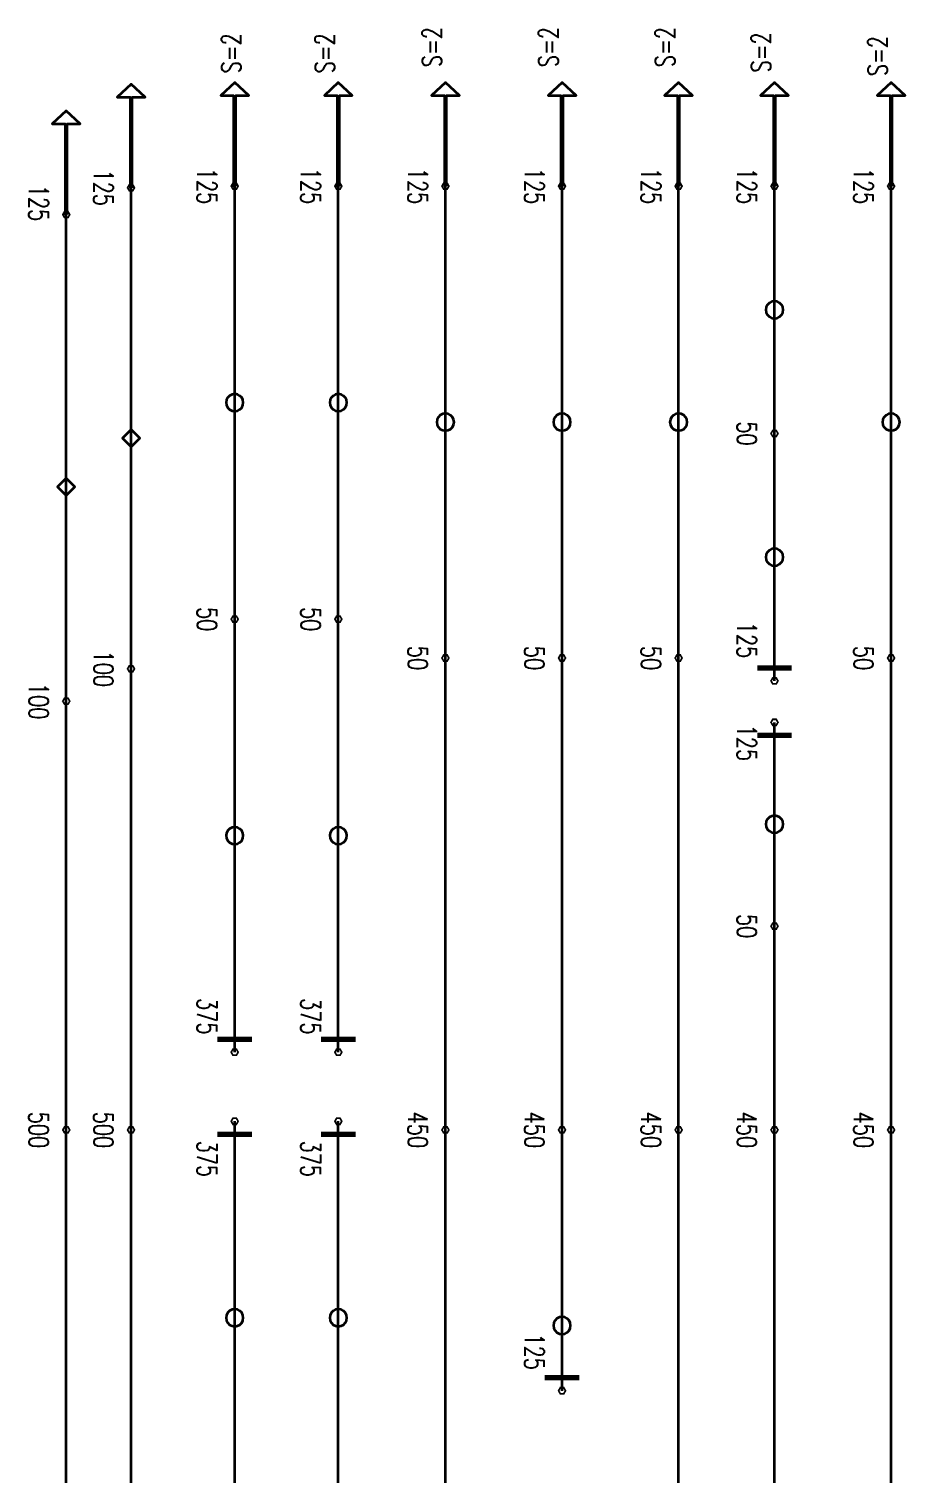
# Model space of a CAD drawing. Header units: millimetres. Extents: x 118516 to 587762, y -24154 to 50684.
# Drawn here: x 508818 to 518962, y 24214 to 40950 of the extents above; entities that cross this region are included whole.
import ezdxf

# ---------------------------------------------------------------- set-up
doc = ezdxf.new("R2010")
doc.units = ezdxf.units.MM
doc.layers.add('Current_plane_Column', color=7, linetype='Continuous', true_color=0x4b00ff)
doc.layers.add('NDC_S-ANNO', color=7, linetype='Continuous', lineweight=20)
doc.layers.add('NDC_S-TENDON', color=6, linetype='Continuous', lineweight=35)
doc.styles.add('NDC_ANNO', font='', dxfattribs={"width": 0.8})
doc.styles.get('NDC_ANNO').set_extended_font_data('Dotum')

# ---------------------------------------------------------------- blocks, each defined once
blk = doc.blocks.new('TDY')
at = {"layer": 'NDC_S-TENDON', "linetype": 'Continuous'}
for points, elevation in [([(1262, 29611), (1262, 30661), (1412, 30661), (1250, 30811), (1088, 30661), (1238, 30661), (1238, 29611)], 2875), ([(2462, 29630), (2462, 30680), (2612, 30680), (2450, 30830), (2288, 30680), (2438, 30680), (2438, 29630)], 2875), ([(3662, 29630), (3662, 30680), (3812, 30680), (3650, 30830), (3488, 30680), (3638, 30680), (3638, 29630)], 2875), ([(4902, 29630), (4902, 30680), (5052, 30680), (4890, 30830), (4728, 30680), (4878, 30680), (4878, 29630)], 2875), ([(6252, 29630), (6252, 30680), (6402, 30680), (6240, 30830), (6078, 30680), (6228, 30680), (6228, 29630)], 2875), ([(7602, 29630), (7602, 30680), (7752, 30680), (7590, 30830), (7428, 30680), (7578, 30680), (7578, 29630)], 2875), ([(8712, 29630), (8712, 30680), (8862, 30680), (8700, 30830), (8538, 30680), (8688, 30680), (8688, 29630)], 2875), ([(10062, 29630), (10062, 30680), (10212, 30680), (10050, 30830), (9888, 30680), (10038, 30680), (10038, 29630)], 2875), ([(512, 29300), (512, 30350), (662, 30350), (500, 30500), (338, 30350), (488, 30350), (488, 29300)], 2875), ([(8700, 28098), (8731, 28102), (8759, 28117), (8781, 28139), (8795, 28167), (8800, 28198), (8795, 28228), (8781, 28256), (8759, 28278), (8731, 28293), (8700, 28298), (8669, 28293), (8641, 28278), (8619, 28256), (8605, 28228), (8600, 28198), (8605, 28167), (8619, 28139), (8641, 28117), (8669, 28102), (8700, 28098)], 2832), ([(2450, 27023), (2481, 27027), (2509, 27042), (2531, 27064), (2545, 27092), (2550, 27123), (2545, 27153), (2531, 27181), (2509, 27203), (2481, 27218), (2450, 27223), (2419, 27218), (2391, 27203), (2369, 27181), (2355, 27153), (2350, 27123), (2355, 27092), (2369, 27064), (2391, 27042), (2419, 27027), (2450, 27023)], 2832), ([(3650, 27023), (3681, 27027), (3709, 27042), (3731, 27064), (3745, 27092), (3750, 27123), (3745, 27153), (3731, 27181), (3709, 27203), (3681, 27218), (3650, 27223), (3619, 27218), (3591, 27203), (3569, 27181), (3555, 27153), (3550, 27123), (3555, 27092), (3569, 27064), (3591, 27042), (3619, 27027), (3650, 27023)], 2832), ([(4890, 26798), (4921, 26802), (4949, 26817), (4971, 26839), (4985, 26867), (4990, 26898), (4985, 26928), (4971, 26956), (4949, 26978), (4921, 26993), (4890, 26998), (4859, 26993), (4831, 26978), (4809, 26956), (4795, 26928), (4790, 26898), (4795, 26867), (4809, 26839), (4831, 26817), (4859, 26802), (4890, 26798)], 2832), ([(6240, 26798), (6271, 26802), (6299, 26817), (6321, 26839), (6335, 26867), (6340, 26898), (6335, 26928), (6321, 26956), (6299, 26978), (6271, 26993), (6240, 26998), (6209, 26993), (6181, 26978), (6159, 26956), (6145, 26928), (6140, 26898), (6145, 26867), (6159, 26839), (6181, 26817), (6209, 26802), (6240, 26798)], 2832), ([(7590, 26798), (7621, 26802), (7649, 26817), (7671, 26839), (7685, 26867), (7690, 26898), (7685, 26928), (7671, 26956), (7649, 26978), (7621, 26993), (7590, 26998), (7559, 26993), (7531, 26978), (7509, 26956), (7495, 26928), (7490, 26898), (7495, 26867), (7509, 26839), (7531, 26817), (7559, 26802), (7590, 26798)], 2832), ([(10050, 26798), (10081, 26802), (10109, 26817), (10131, 26839), (10145, 26867), (10150, 26898), (10145, 26928), (10131, 26956), (10109, 26978), (10081, 26993), (10050, 26998), (10019, 26993), (9991, 26978), (9969, 26956), (9955, 26928), (9950, 26898), (9955, 26867), (9969, 26839), (9991, 26817), (10019, 26802), (10050, 26798)], 2832), ([(1250, 26610), (1350, 26710), (1250, 26810), (1150, 26710), (1250, 26610)], 2663), ([(500, 26048), (600, 26148), (500, 26248), (400, 26148), (500, 26048)], 2659), ([(8700, 25233), (8731, 25237), (8759, 25252), (8781, 25274), (8795, 25302), (8800, 25333), (8795, 25363), (8781, 25391), (8759, 25413), (8731, 25428), (8700, 25433), (8669, 25428), (8641, 25413), (8619, 25391), (8605, 25363), (8600, 25333), (8605, 25302), (8619, 25274), (8641, 25252), (8669, 25237), (8700, 25233)], 2832), ([(8700, 22140), (8731, 22145), (8759, 22159), (8781, 22181), (8795, 22209), (8800, 22240), (8795, 22271), (8781, 22299), (8759, 22321), (8731, 22335), (8700, 22340), (8669, 22335), (8641, 22321), (8619, 22299), (8605, 22271), (8600, 22240), (8605, 22209), (8619, 22181), (8641, 22159), (8669, 22145), (8700, 22140)], 2832), ([(2450, 22008), (2481, 22012), (2509, 22027), (2531, 22049), (2545, 22077), (2550, 22108), (2545, 22138), (2531, 22166), (2509, 22188), (2481, 22203), (2450, 22208), (2419, 22203), (2391, 22188), (2369, 22166), (2355, 22138), (2350, 22108), (2355, 22077), (2369, 22049), (2391, 22027), (2419, 22012), (2450, 22008)], 2832), ([(3650, 22008), (3681, 22012), (3709, 22027), (3731, 22049), (3745, 22077), (3750, 22108), (3745, 22138), (3731, 22166), (3709, 22188), (3681, 22203), (3650, 22208), (3619, 22203), (3591, 22188), (3569, 22166), (3555, 22138), (3550, 22108), (3555, 22077), (3569, 22049), (3591, 22027), (3619, 22012), (3650, 22008)], 2832), ([(2450, 16425), (2481, 16430), (2509, 16444), (2531, 16466), (2545, 16494), (2550, 16525), (2545, 16556), (2531, 16584), (2509, 16606), (2481, 16620), (2450, 16625), (2419, 16620), (2391, 16606), (2369, 16584), (2355, 16556), (2350, 16525), (2355, 16494), (2369, 16466), (2391, 16444), (2419, 16430), (2450, 16425)], 2832), ([(3650, 16425), (3681, 16430), (3709, 16444), (3731, 16466), (3745, 16494), (3750, 16525), (3745, 16556), (3731, 16584), (3709, 16606), (3681, 16620), (3650, 16625), (3619, 16620), (3591, 16606), (3569, 16584), (3555, 16556), (3550, 16525), (3555, 16494), (3569, 16466), (3591, 16444), (3619, 16430), (3650, 16425)], 2832), ([(6240, 16335), (6271, 16340), (6299, 16354), (6321, 16376), (6335, 16404), (6340, 16435), (6335, 16466), (6321, 16494), (6299, 16516), (6271, 16530), (6240, 16535), (6209, 16530), (6181, 16516), (6159, 16494), (6145, 16466), (6140, 16435), (6145, 16404), (6159, 16376), (6181, 16354), (6209, 16340), (6240, 16335)], 2908)]:
    blk.add_lwpolyline(points, close=True, dxfattribs=dict(at, elevation=elevation))
for points, elevation in [([(1290, 29611, 20, 20, 0), (1270, 29646, 20, 20, 0), (1230, 29646, 20, 20, 0), (1210, 29611, 20, 20, 0), (1230, 29577, 20, 20, 0), (1270, 29577, 20, 20, 0)], 2875), ([(1290, 29611, 20, 20, 0), (1270, 29646, 20, 20, 0), (1230, 29646, 20, 20, 0), (1210, 29611, 20, 20, 0), (1230, 29577, 20, 20, 0), (1270, 29577, 20, 20, 0)], 2875), ([(2490, 29630, 20, 20, 0), (2470, 29665, 20, 20, 0), (2430, 29665, 20, 20, 0), (2410, 29630, 20, 20, 0), (2430, 29595, 20, 20, 0), (2470, 29595, 20, 20, 0)], 2875), ([(2490, 29630, 20, 20, 0), (2470, 29665, 20, 20, 0), (2430, 29665, 20, 20, 0), (2410, 29630, 20, 20, 0), (2430, 29595, 20, 20, 0), (2470, 29595, 20, 20, 0)], 2875), ([(3690, 29630, 20, 20, 0), (3670, 29665, 20, 20, 0), (3630, 29665, 20, 20, 0), (3610, 29630, 20, 20, 0), (3630, 29595, 20, 20, 0), (3670, 29595, 20, 20, 0)], 2875), ([(3690, 29630, 20, 20, 0), (3670, 29665, 20, 20, 0), (3630, 29665, 20, 20, 0), (3610, 29630, 20, 20, 0), (3630, 29595, 20, 20, 0), (3670, 29595, 20, 20, 0)], 2875), ([(4930, 29630, 20, 20, 0), (4910, 29665, 20, 20, 0), (4870, 29665, 20, 20, 0), (4850, 29630, 20, 20, 0), (4870, 29595, 20, 20, 0), (4910, 29595, 20, 20, 0)], 2875), ([(4930, 29630, 20, 20, 0), (4910, 29665, 20, 20, 0), (4870, 29665, 20, 20, 0), (4850, 29630, 20, 20, 0), (4870, 29595, 20, 20, 0), (4910, 29595, 20, 20, 0)], 2875), ([(6280, 29630, 20, 20, 0), (6260, 29665, 20, 20, 0), (6220, 29665, 20, 20, 0), (6200, 29630, 20, 20, 0), (6220, 29595, 20, 20, 0), (6260, 29595, 20, 20, 0)], 2875), ([(6280, 29630, 20, 20, 0), (6260, 29665, 20, 20, 0), (6220, 29665, 20, 20, 0), (6200, 29630, 20, 20, 0), (6220, 29595, 20, 20, 0), (6260, 29595, 20, 20, 0)], 2875), ([(7630, 29630, 20, 20, 0), (7610, 29665, 20, 20, 0), (7570, 29665, 20, 20, 0), (7550, 29630, 20, 20, 0), (7570, 29595, 20, 20, 0), (7610, 29595, 20, 20, 0)], 2875), ([(7630, 29630, 20, 20, 0), (7610, 29665, 20, 20, 0), (7570, 29665, 20, 20, 0), (7550, 29630, 20, 20, 0), (7570, 29595, 20, 20, 0), (7610, 29595, 20, 20, 0)], 2875), ([(8740, 29630, 20, 20, 0), (8720, 29665, 20, 20, 0), (8680, 29665, 20, 20, 0), (8660, 29630, 20, 20, 0), (8680, 29595, 20, 20, 0), (8720, 29595, 20, 20, 0)], 2875), ([(8740, 29630, 20, 20, 0), (8720, 29665, 20, 20, 0), (8680, 29665, 20, 20, 0), (8660, 29630, 20, 20, 0), (8680, 29595, 20, 20, 0), (8720, 29595, 20, 20, 0)], 2875), ([(10090, 29630, 20, 20, 0), (10070, 29665, 20, 20, 0), (10030, 29665, 20, 20, 0), (10010, 29630, 20, 20, 0), (10030, 29595, 20, 20, 0), (10070, 29595, 20, 20, 0)], 2875), ([(10090, 29630, 20, 20, 0), (10070, 29665, 20, 20, 0), (10030, 29665, 20, 20, 0), (10010, 29630, 20, 20, 0), (10030, 29595, 20, 20, 0), (10070, 29595, 20, 20, 0)], 2875), ([(540, 29300, 20, 20, 0), (520, 29335, 20, 20, 0), (480, 29335, 20, 20, 0), (460, 29300, 20, 20, 0), (480, 29265, 20, 20, 0), (520, 29265, 20, 20, 0)], 2875), ([(540, 29300, 20, 20, 0), (520, 29335, 20, 20, 0), (480, 29335, 20, 20, 0), (460, 29300, 20, 20, 0), (480, 29265, 20, 20, 0), (520, 29265, 20, 20, 0)], 2875), ([(8740, 26765, 20, 20, 0), (8720, 26800, 20, 20, 0), (8680, 26800, 20, 20, 0), (8660, 26765, 20, 20, 0), (8680, 26730, 20, 20, 0), (8720, 26730, 20, 20, 0)], 2800), ([(8740, 26765, 20, 20, 0), (8720, 26800, 20, 20, 0), (8680, 26800, 20, 20, 0), (8660, 26765, 20, 20, 0), (8680, 26730, 20, 20, 0), (8720, 26730, 20, 20, 0)], 2800), ([(2490, 24615, 20, 20, 0), (2470, 24650, 20, 20, 0), (2430, 24650, 20, 20, 0), (2410, 24615, 20, 20, 0), (2430, 24580, 20, 20, 0), (2470, 24580, 20, 20, 0)], 2800), ([(2490, 24615, 20, 20, 0), (2470, 24650, 20, 20, 0), (2430, 24650, 20, 20, 0), (2410, 24615, 20, 20, 0), (2430, 24580, 20, 20, 0), (2470, 24580, 20, 20, 0)], 2800), ([(3690, 24615, 20, 20, 0), (3670, 24650, 20, 20, 0), (3630, 24650, 20, 20, 0), (3610, 24615, 20, 20, 0), (3630, 24580, 20, 20, 0), (3670, 24580, 20, 20, 0)], 2800), ([(3690, 24615, 20, 20, 0), (3670, 24650, 20, 20, 0), (3630, 24650, 20, 20, 0), (3610, 24615, 20, 20, 0), (3630, 24580, 20, 20, 0), (3670, 24580, 20, 20, 0)], 2800), ([(4930, 24165, 20, 20, 0), (4910, 24200, 20, 20, 0), (4870, 24200, 20, 20, 0), (4850, 24165, 20, 20, 0), (4870, 24130, 20, 20, 0), (4910, 24130, 20, 20, 0)], 2800), ([(4930, 24165, 20, 20, 0), (4910, 24200, 20, 20, 0), (4870, 24200, 20, 20, 0), (4850, 24165, 20, 20, 0), (4870, 24130, 20, 20, 0), (4910, 24130, 20, 20, 0)], 2800), ([(6280, 24165, 20, 20, 0), (6260, 24200, 20, 20, 0), (6220, 24200, 20, 20, 0), (6200, 24165, 20, 20, 0), (6220, 24130, 20, 20, 0), (6260, 24130, 20, 20, 0)], 2800), ([(6280, 24165, 20, 20, 0), (6260, 24200, 20, 20, 0), (6220, 24200, 20, 20, 0), (6200, 24165, 20, 20, 0), (6220, 24130, 20, 20, 0), (6260, 24130, 20, 20, 0)], 2800), ([(7630, 24165, 20, 20, 0), (7610, 24200, 20, 20, 0), (7570, 24200, 20, 20, 0), (7550, 24165, 20, 20, 0), (7570, 24130, 20, 20, 0), (7610, 24130, 20, 20, 0)], 2800), ([(7630, 24165, 20, 20, 0), (7610, 24200, 20, 20, 0), (7570, 24200, 20, 20, 0), (7550, 24165, 20, 20, 0), (7570, 24130, 20, 20, 0), (7610, 24130, 20, 20, 0)], 2800), ([(10090, 24165, 20, 20, 0), (10070, 24200, 20, 20, 0), (10030, 24200, 20, 20, 0), (10010, 24165, 20, 20, 0), (10030, 24130, 20, 20, 0), (10070, 24130, 20, 20, 0)], 2800), ([(10090, 24165, 20, 20, 0), (10070, 24200, 20, 20, 0), (10030, 24200, 20, 20, 0), (10010, 24165, 20, 20, 0), (10030, 24130, 20, 20, 0), (10070, 24130, 20, 20, 0)], 2800), ([(1290, 24040, 20, 20, 0), (1270, 24075, 20, 20, 0), (1230, 24075, 20, 20, 0), (1210, 24040, 20, 20, 0), (1230, 24005, 20, 20, 0), (1270, 24005, 20, 20, 0)], 2500), ([(1290, 24040, 20, 20, 0), (1270, 24075, 20, 20, 0), (1230, 24075, 20, 20, 0), (1210, 24040, 20, 20, 0), (1230, 24005, 20, 20, 0), (1270, 24005, 20, 20, 0)], 2500), ([(8740, 23900, 20, 20, 0), (8720, 23935, 20, 20, 0), (8680, 23935, 20, 20, 0), (8660, 23900, 20, 20, 0), (8680, 23865, 20, 20, 0), (8720, 23865, 20, 20, 0)], 2875), ([(8740, 23900, 20, 20, 0), (8720, 23935, 20, 20, 0), (8680, 23935, 20, 20, 0), (8660, 23900, 20, 20, 0), (8680, 23865, 20, 20, 0), (8720, 23865, 20, 20, 0)], 2875), ([(540, 23665, 20, 20, 0), (520, 23700, 20, 20, 0), (480, 23700, 20, 20, 0), (460, 23665, 20, 20, 0), (480, 23630, 20, 20, 0), (520, 23630, 20, 20, 0)], 2500), ([(540, 23665, 20, 20, 0), (520, 23700, 20, 20, 0), (480, 23700, 20, 20, 0), (460, 23665, 20, 20, 0), (480, 23630, 20, 20, 0), (520, 23630, 20, 20, 0)], 2500), ([(8740, 23420, 20, 20, 0), (8720, 23455, 20, 20, 0), (8680, 23455, 20, 20, 0), (8660, 23420, 20, 20, 0), (8680, 23385, 20, 20, 0), (8720, 23385, 20, 20, 0)], 2875), ([(8740, 23420, 20, 20, 0), (8720, 23455, 20, 20, 0), (8680, 23455, 20, 20, 0), (8660, 23420, 20, 20, 0), (8680, 23385, 20, 20, 0), (8720, 23385, 20, 20, 0)], 2875), ([(8740, 21060, 20, 20, 0), (8720, 21095, 20, 20, 0), (8680, 21095, 20, 20, 0), (8660, 21060, 20, 20, 0), (8680, 21025, 20, 20, 0), (8720, 21025, 20, 20, 0)], 2800), ([(8740, 21060, 20, 20, 0), (8720, 21095, 20, 20, 0), (8680, 21095, 20, 20, 0), (8660, 21060, 20, 20, 0), (8680, 21025, 20, 20, 0), (8720, 21025, 20, 20, 0)], 2800), ([(2490, 19600, 20, 20, 0), (2470, 19635, 20, 20, 0), (2430, 19635, 20, 20, 0), (2410, 19600, 20, 20, 0), (2430, 19565, 20, 20, 0), (2470, 19565, 20, 20, 0)], 2875), ([(2490, 19600, 20, 20, 0), (2470, 19635, 20, 20, 0), (2430, 19635, 20, 20, 0), (2410, 19600, 20, 20, 0), (2430, 19565, 20, 20, 0), (2470, 19565, 20, 20, 0)], 2875), ([(3690, 19600, 20, 20, 0), (3670, 19635, 20, 20, 0), (3630, 19635, 20, 20, 0), (3610, 19600, 20, 20, 0), (3630, 19565, 20, 20, 0), (3670, 19565, 20, 20, 0)], 2875), ([(3690, 19600, 20, 20, 0), (3670, 19635, 20, 20, 0), (3630, 19635, 20, 20, 0), (3610, 19600, 20, 20, 0), (3630, 19565, 20, 20, 0), (3670, 19565, 20, 20, 0)], 2875), ([(540, 18700, 20, 20, 0), (520, 18735, 20, 20, 0), (480, 18735, 20, 20, 0), (460, 18700, 20, 20, 0), (480, 18665, 20, 20, 0), (520, 18665, 20, 20, 0)], 2900), ([(540, 18700, 20, 20, 0), (520, 18735, 20, 20, 0), (480, 18735, 20, 20, 0), (460, 18700, 20, 20, 0), (480, 18665, 20, 20, 0), (520, 18665, 20, 20, 0)], 2900), ([(540, 18700, 20, 20, 0), (520, 18735, 20, 20, 0), (480, 18735, 20, 20, 0), (460, 18700, 20, 20, 0), (480, 18665, 20, 20, 0), (520, 18665, 20, 20, 0)], 2900), ([(540, 18700, 20, 20, 0), (520, 18735, 20, 20, 0), (480, 18735, 20, 20, 0), (460, 18700, 20, 20, 0), (480, 18665, 20, 20, 0), (520, 18665, 20, 20, 0)], 2900), ([(1290, 18700, 20, 20, 0), (1270, 18735, 20, 20, 0), (1230, 18735, 20, 20, 0), (1210, 18700, 20, 20, 0), (1230, 18665, 20, 20, 0), (1270, 18665, 20, 20, 0)], 2900), ([(1290, 18700, 20, 20, 0), (1270, 18735, 20, 20, 0), (1230, 18735, 20, 20, 0), (1210, 18700, 20, 20, 0), (1230, 18665, 20, 20, 0), (1270, 18665, 20, 20, 0)], 2900), ([(1290, 18700, 20, 20, 0), (1270, 18735, 20, 20, 0), (1230, 18735, 20, 20, 0), (1210, 18700, 20, 20, 0), (1230, 18665, 20, 20, 0), (1270, 18665, 20, 20, 0)], 2900), ([(1290, 18700, 20, 20, 0), (1270, 18735, 20, 20, 0), (1230, 18735, 20, 20, 0), (1210, 18700, 20, 20, 0), (1230, 18665, 20, 20, 0), (1270, 18665, 20, 20, 0)], 2900), ([(2490, 18800, 20, 20, 0), (2470, 18835, 20, 20, 0), (2430, 18835, 20, 20, 0), (2410, 18800, 20, 20, 0), (2430, 18765, 20, 20, 0), (2470, 18765, 20, 20, 0)], 2875), ([(2490, 18800, 20, 20, 0), (2470, 18835, 20, 20, 0), (2430, 18835, 20, 20, 0), (2410, 18800, 20, 20, 0), (2430, 18765, 20, 20, 0), (2470, 18765, 20, 20, 0)], 2875), ([(3690, 18800, 20, 20, 0), (3670, 18835, 20, 20, 0), (3630, 18835, 20, 20, 0), (3610, 18800, 20, 20, 0), (3630, 18765, 20, 20, 0), (3670, 18765, 20, 20, 0)], 2875), ([(3690, 18800, 20, 20, 0), (3670, 18835, 20, 20, 0), (3630, 18835, 20, 20, 0), (3610, 18800, 20, 20, 0), (3630, 18765, 20, 20, 0), (3670, 18765, 20, 20, 0)], 2875), ([(4930, 18700, 20, 20, 0), (4910, 18735, 20, 20, 0), (4870, 18735, 20, 20, 0), (4850, 18700, 20, 20, 0), (4870, 18665, 20, 20, 0), (4910, 18665, 20, 20, 0)], 2950), ([(4930, 18700, 20, 20, 0), (4910, 18735, 20, 20, 0), (4870, 18735, 20, 20, 0), (4850, 18700, 20, 20, 0), (4870, 18665, 20, 20, 0), (4910, 18665, 20, 20, 0)], 2950), ([(4930, 18700, 20, 20, 0), (4910, 18735, 20, 20, 0), (4870, 18735, 20, 20, 0), (4850, 18700, 20, 20, 0), (4870, 18665, 20, 20, 0), (4910, 18665, 20, 20, 0)], 2950), ([(4930, 18700, 20, 20, 0), (4910, 18735, 20, 20, 0), (4870, 18735, 20, 20, 0), (4850, 18700, 20, 20, 0), (4870, 18665, 20, 20, 0), (4910, 18665, 20, 20, 0)], 2950), ([(6280, 18700, 20, 20, 0), (6260, 18735, 20, 20, 0), (6220, 18735, 20, 20, 0), (6200, 18700, 20, 20, 0), (6220, 18665, 20, 20, 0), (6260, 18665, 20, 20, 0)], 2950), ([(6280, 18700, 20, 20, 0), (6260, 18735, 20, 20, 0), (6220, 18735, 20, 20, 0), (6200, 18700, 20, 20, 0), (6220, 18665, 20, 20, 0), (6260, 18665, 20, 20, 0)], 2950), ([(6280, 18700, 20, 20, 0), (6260, 18735, 20, 20, 0), (6220, 18735, 20, 20, 0), (6200, 18700, 20, 20, 0), (6220, 18665, 20, 20, 0), (6260, 18665, 20, 20, 0)], 2950), ([(6280, 18700, 20, 20, 0), (6260, 18735, 20, 20, 0), (6220, 18735, 20, 20, 0), (6200, 18700, 20, 20, 0), (6220, 18665, 20, 20, 0), (6260, 18665, 20, 20, 0)], 2950), ([(7630, 18700, 20, 20, 0), (7610, 18735, 20, 20, 0), (7570, 18735, 20, 20, 0), (7550, 18700, 20, 20, 0), (7570, 18665, 20, 20, 0), (7610, 18665, 20, 20, 0)], 2950), ([(7630, 18700, 20, 20, 0), (7610, 18735, 20, 20, 0), (7570, 18735, 20, 20, 0), (7550, 18700, 20, 20, 0), (7570, 18665, 20, 20, 0), (7610, 18665, 20, 20, 0)], 2950), ([(7630, 18700, 20, 20, 0), (7610, 18735, 20, 20, 0), (7570, 18735, 20, 20, 0), (7550, 18700, 20, 20, 0), (7570, 18665, 20, 20, 0), (7610, 18665, 20, 20, 0)], 2950), ([(7630, 18700, 20, 20, 0), (7610, 18735, 20, 20, 0), (7570, 18735, 20, 20, 0), (7550, 18700, 20, 20, 0), (7570, 18665, 20, 20, 0), (7610, 18665, 20, 20, 0)], 2950), ([(8740, 18700, 20, 20, 0), (8720, 18735, 20, 20, 0), (8680, 18735, 20, 20, 0), (8660, 18700, 20, 20, 0), (8680, 18665, 20, 20, 0), (8720, 18665, 20, 20, 0)], 2950), ([(8740, 18700, 20, 20, 0), (8720, 18735, 20, 20, 0), (8680, 18735, 20, 20, 0), (8660, 18700, 20, 20, 0), (8680, 18665, 20, 20, 0), (8720, 18665, 20, 20, 0)], 2950), ([(8740, 18700, 20, 20, 0), (8720, 18735, 20, 20, 0), (8680, 18735, 20, 20, 0), (8660, 18700, 20, 20, 0), (8680, 18665, 20, 20, 0), (8720, 18665, 20, 20, 0)], 2950), ([(8740, 18700, 20, 20, 0), (8720, 18735, 20, 20, 0), (8680, 18735, 20, 20, 0), (8660, 18700, 20, 20, 0), (8680, 18665, 20, 20, 0), (8720, 18665, 20, 20, 0)], 2950), ([(10090, 18700, 20, 20, 0), (10070, 18735, 20, 20, 0), (10030, 18735, 20, 20, 0), (10010, 18700, 20, 20, 0), (10030, 18665, 20, 20, 0), (10070, 18665, 20, 20, 0)], 2950), ([(10090, 18700, 20, 20, 0), (10070, 18735, 20, 20, 0), (10030, 18735, 20, 20, 0), (10010, 18700, 20, 20, 0), (10030, 18665, 20, 20, 0), (10070, 18665, 20, 20, 0)], 2950), ([(10090, 18700, 20, 20, 0), (10070, 18735, 20, 20, 0), (10030, 18735, 20, 20, 0), (10010, 18700, 20, 20, 0), (10030, 18665, 20, 20, 0), (10070, 18665, 20, 20, 0)], 2950), ([(10090, 18700, 20, 20, 0), (10070, 18735, 20, 20, 0), (10030, 18735, 20, 20, 0), (10010, 18700, 20, 20, 0), (10030, 18665, 20, 20, 0), (10070, 18665, 20, 20, 0)], 2950), ([(6280, 15680, 20, 20, 0), (6260, 15715, 20, 20, 0), (6220, 15715, 20, 20, 0), (6200, 15680, 20, 20, 0), (6220, 15645, 20, 20, 0), (6260, 15645, 20, 20, 0)], 2875), ([(6280, 15680, 20, 20, 0), (6260, 15715, 20, 20, 0), (6220, 15715, 20, 20, 0), (6200, 15680, 20, 20, 0), (6220, 15645, 20, 20, 0), (6260, 15645, 20, 20, 0)], 2875)]:
    blk.add_lwpolyline(points, format="xyseb", close=True, dxfattribs=dict(at, elevation=elevation))
at = {"layer": 'NDC_S-TENDON', "linetype": 'Continuous', "elevation": 2875}
for points in [[(8500, 24050, 60, 60, 0), (8900, 24050, 60, 60, 0)], [(8900, 23270, 60, 60, 0), (8500, 23270, 60, 60, 0)], [(2250, 19750, 60, 60, 0), (2650, 19750, 60, 60, 0)], [(3450, 19750, 60, 60, 0), (3850, 19750, 60, 60, 0)], [(2650, 18650, 60, 60, 0), (2250, 18650, 60, 60, 0)], [(3850, 18650, 60, 60, 0), (3450, 18650, 60, 60, 0)], [(6040, 15830, 60, 60, 0), (6440, 15830, 60, 60, 0)]]:
    blk.add_lwpolyline(points, format="xyseb", dxfattribs=at)
at = {"layer": 'NDC_S-TENDON', "linetype": 'Continuous'}
for points in [[(2450, 19600, 2875), (2450, 20269, 2872), (2450, 20937, 2862), (2450, 21606, 2845), (2450, 22358, 2825), (2450, 23111, 2811), (2450, 23863, 2803), (2450, 24615, 2800), (2450, 25367, 2803), (2450, 26120, 2811), (2450, 26872, 2825), (2450, 27624, 2845), (2450, 28293, 2862), (2450, 28961, 2872), (2450, 29630, 2875)], [(3650, 19600, 2875), (3650, 20269, 2872), (3650, 20937, 2862), (3650, 21606, 2845), (3650, 22358, 2825), (3650, 23111, 2811), (3650, 23863, 2803), (3650, 24615, 2800), (3650, 25367, 2803), (3650, 26120, 2811), (3650, 26872, 2825), (3650, 27624, 2845), (3650, 28293, 2862), (3650, 28961, 2872), (3650, 29630, 2875)], [(4890, 18700, 2950), (4890, 19429, 2943), (4890, 20157, 2923), (4890, 20886, 2890), (4890, 21979, 2840), (4890, 23072, 2810), (4890, 24165, 2800), (4890, 25258, 2805), (4890, 26351, 2820), (4890, 27444, 2845), (4890, 28173, 2862), (4890, 28901, 2872), (4890, 29630, 2875)], [(6240, 18700, 2950), (6240, 19429, 2943), (6240, 20157, 2923), (6240, 20886, 2890), (6240, 21979, 2840), (6240, 23072, 2810), (6240, 24165, 2800), (6240, 25258, 2805), (6240, 26351, 2820), (6240, 27444, 2845), (6240, 28173, 2862), (6240, 28901, 2872), (6240, 29630, 2875)], [(7590, 18700, 2950), (7590, 19429, 2943), (7590, 20157, 2923), (7590, 20886, 2890), (7590, 21979, 2840), (7590, 23072, 2810), (7590, 24165, 2800), (7590, 25258, 2805), (7590, 26351, 2820), (7590, 27444, 2845), (7590, 28173, 2862), (7590, 28901, 2872), (7590, 29630, 2875)], [(8700, 23900, 2875), (8700, 24282, 2872), (8700, 24664, 2862), (8700, 25046, 2845), (8700, 25476, 2825), (8700, 25906, 2811), (8700, 26335, 2803), (8700, 26765, 2800), (8700, 27195, 2803), (8700, 27625, 2811), (8700, 28054, 2825), (8700, 28484, 2845), (8700, 28866, 2862), (8700, 29248, 2872), (8700, 29630, 2875)], [(10050, 18700, 2950), (10050, 19429, 2943), (10050, 20157, 2923), (10050, 20886, 2890), (10050, 21979, 2840), (10050, 23072, 2810), (10050, 24165, 2800), (10050, 25258, 2805), (10050, 26351, 2820), (10050, 27444, 2845), (10050, 28173, 2862), (10050, 28901, 2872), (10050, 29630, 2875)], [(1250, 18700, 2900), (1250, 19412, 2882), (1250, 20124, 2829), (1250, 20836, 2740), (1250, 21904, 2607), (1250, 22972, 2527), (1250, 24040, 2500), (1250, 25108, 2525), (1250, 26176, 2600), (1250, 27244, 2725), (1250, 27956, 2808), (1250, 28668, 2858), (1250, 29611, 2868)], [(500, 18700, 2900), (500, 19362, 2882), (500, 20024, 2829), (500, 20686, 2740), (500, 21431, 2635), (500, 22176, 2560), (500, 22920, 2515), (500, 23665, 2500), (500, 24410, 2514), (500, 25155, 2556), (500, 25899, 2627), (500, 26644, 2725), (500, 27306, 2808), (500, 27968, 2858), (500, 29300, 2870)], [(8700, 18700, 2950), (8700, 19015, 2943), (8700, 19329, 2923), (8700, 19644, 2890), (8700, 20116, 2840), (8700, 20588, 2810), (8700, 21060, 2800), (8700, 21532, 2805), (8700, 22004, 2820), (8700, 22476, 2845), (8700, 22791, 2862), (8700, 23105, 2872), (8700, 23420, 2875)], [(2450, 9700, 2950), (2450, 10307, 2943), (2450, 10913, 2923), (2450, 11520, 2890), (2450, 12203, 2851), (2450, 12885, 2822), (2450, 13568, 2806), (2450, 14250, 2800), (2450, 14933, 2803), (2450, 15615, 2811), (2450, 16298, 2825), (2450, 16980, 2845), (2450, 17587, 2862), (2450, 18193, 2872), (2450, 18800, 2875)], [(3650, 9700, 2950), (3650, 10307, 2943), (3650, 10913, 2923), (3650, 11520, 2890), (3650, 12203, 2851), (3650, 12885, 2822), (3650, 13568, 2806), (3650, 14250, 2800), (3650, 14933, 2803), (3650, 15615, 2811), (3650, 16298, 2825), (3650, 16980, 2845), (3650, 17587, 2862), (3650, 18193, 2872), (3650, 18800, 2875)], [(500, 9700, 2900), (500, 10300, 2882), (500, 10900, 2829), (500, 11500, 2740), (500, 12400, 2607), (500, 13300, 2527), (500, 14200, 2500), (500, 15100, 2527), (500, 16000, 2607), (500, 16900, 2740), (500, 17500, 2829), (500, 18100, 2882), (500, 18700, 2900)], [(1250, 9700, 2900), (1250, 10300, 2882), (1250, 10900, 2829), (1250, 11500, 2740), (1250, 12400, 2607), (1250, 13300, 2527), (1250, 14200, 2500), (1250, 15100, 2527), (1250, 16000, 2607), (1250, 16900, 2740), (1250, 17500, 2829), (1250, 18100, 2882), (1250, 18700, 2900)], [(4890, 9700, 2950), (4890, 10300, 2943), (4890, 10900, 2923), (4890, 11500, 2890), (4890, 12400, 2840), (4890, 13300, 2810), (4890, 14200, 2800), (4890, 15100, 2810), (4890, 16000, 2840), (4890, 16900, 2890), (4890, 17500, 2923), (4890, 18100, 2943), (4890, 18700, 2950)], [(6240, 15680, 2875), (6240, 15955, 2888), (6240, 16229, 2900), (6240, 16504, 2910), (6240, 16778, 2920), (6240, 17053, 2928), (6240, 17327, 2935), (6240, 17602, 2940), (6240, 17876, 2944), (6240, 18151, 2948), (6240, 18425, 2949), (6240, 18700, 2950)], [(7590, 9700, 2950), (7590, 10300, 2943), (7590, 10900, 2923), (7590, 11500, 2890), (7590, 12400, 2840), (7590, 13300, 2810), (7590, 14200, 2800), (7590, 15100, 2810), (7590, 16000, 2840), (7590, 16900, 2890), (7590, 17500, 2923), (7590, 18100, 2943), (7590, 18700, 2950)], [(8700, 9700, 2950), (8700, 10300, 2943), (8700, 10900, 2923), (8700, 11500, 2890), (8700, 12400, 2840), (8700, 13300, 2810), (8700, 14200, 2800), (8700, 15100, 2810), (8700, 16000, 2840), (8700, 16900, 2890), (8700, 17500, 2923), (8700, 18100, 2943), (8700, 18700, 2950)], [(10050, 9700, 2950), (10050, 10300, 2943), (10050, 10900, 2923), (10050, 11500, 2890), (10050, 12400, 2840), (10050, 13300, 2810), (10050, 14200, 2800), (10050, 15100, 2810), (10050, 16000, 2840), (10050, 16900, 2890), (10050, 17500, 2923), (10050, 18100, 2943), (10050, 18700, 2950)]]:
    blk.add_polyline3d(points, dxfattribs=at)
at = {"layer": 'NDC_S-ANNO', "linetype": 'Continuous', "char_height": 225, "attachment_point": 5, "line_spacing_factor": 0.75, "style": 'NDC_ANNO'}
for s, insert, rotation in [('\\FSTANDARD.shx;S=2', (2409, 31168, 3000), 90), ('\\FSTANDARD.shx;S=2', (3493, 31168, 3000), 90), ('\\FSTANDARD.shx;S=2', (4733, 31240, 3000), 90), ('\\FSTANDARD.shx;S=2', (6082, 31240, 3000), 90), ('\\FSTANDARD.shx;S=2', (7432, 31240, 3000), 90), ('\\FSTANDARD.shx;S=2', (8543, 31179, 3000), 90), ('\\FSTANDARD.shx;S=2', (9893, 31136, 3000), 90), ('\\FSTANDARD.shx;125', (2130, 29630, 2875), 270), ('\\FSTANDARD.shx;125', (3330, 29630, 2875), 270), ('\\FSTANDARD.shx;125', (4570, 29630, 2875), 270), ('\\FSTANDARD.shx;125', (5920, 29630, 2875), 270), ('\\FSTANDARD.shx;125', (7270, 29630, 2875), 270), ('\\FSTANDARD.shx;125', (8380, 29630, 2875), 270), ('\\FSTANDARD.shx;125', (9730, 29630, 2875), 270), ('\\FSTANDARD.shx;125', (930, 29611, 2868), 270), ('\\FSTANDARD.shx;125', (180, 29434, 2870), 270), ('\\FSTANDARD.shx;50', (8380, 26765, 2800), 270), ('\\FSTANDARD.shx;50', (2130, 24615, 2800), 270), ('\\FSTANDARD.shx;50', (3330, 24615, 2800), 270), ('\\FSTANDARD.shx;125', (8380, 24373, 2875), 270), ('\\FSTANDARD.shx;50', (4570, 24165, 2800), 270), ('\\FSTANDARD.shx;50', (5920, 24165, 2800), 270), ('\\FSTANDARD.shx;50', (7270, 24165, 2800), 270), ('\\FSTANDARD.shx;50', (9730, 24165, 2800), 270), ('\\FSTANDARD.shx;100', (930, 24040, 2500), 270), ('\\FSTANDARD.shx;100', (180, 23665, 2500), 270), ('\\FSTANDARD.shx;125', (8380, 23182, 2875), 270), ('\\FSTANDARD.shx;50', (8380, 21060, 2800), 270), ('\\FSTANDARD.shx;375', (2130, 20015, 2875), 270), ('\\FSTANDARD.shx;375', (3330, 20015, 2875), 270), ('\\FSTANDARD.shx;500', (180, 18700, 2900), 270), ('\\FSTANDARD.shx;500', (930, 18700, 2900), 270), ('\\FSTANDARD.shx;450', (4570, 18700, 2950), 270), ('\\FSTANDARD.shx;450', (5920, 18700, 2950), 270), ('\\FSTANDARD.shx;450', (7270, 18700, 2950), 270), ('\\FSTANDARD.shx;450', (8380, 18700, 2950), 270), ('\\FSTANDARD.shx;450', (9730, 18700, 2950), 270), ('\\FSTANDARD.shx;375', (2130, 18365, 2875), 270), ('\\FSTANDARD.shx;375', (3330, 18365, 2875), 270), ('\\FSTANDARD.shx;125', (5920, 16132, 2875), 270)]:
    blk.add_mtext(s, dxfattribs=dict(at, insert=insert, rotation=rotation))

msp = doc.modelspace()

# ---------------------------------------------------------------- block references
at = {"layer": 'Current_plane_Column'}
msp.add_blockref('TDY', (508750, 9500), dxfattribs=at)

doc.saveas('drawing.dxf')
